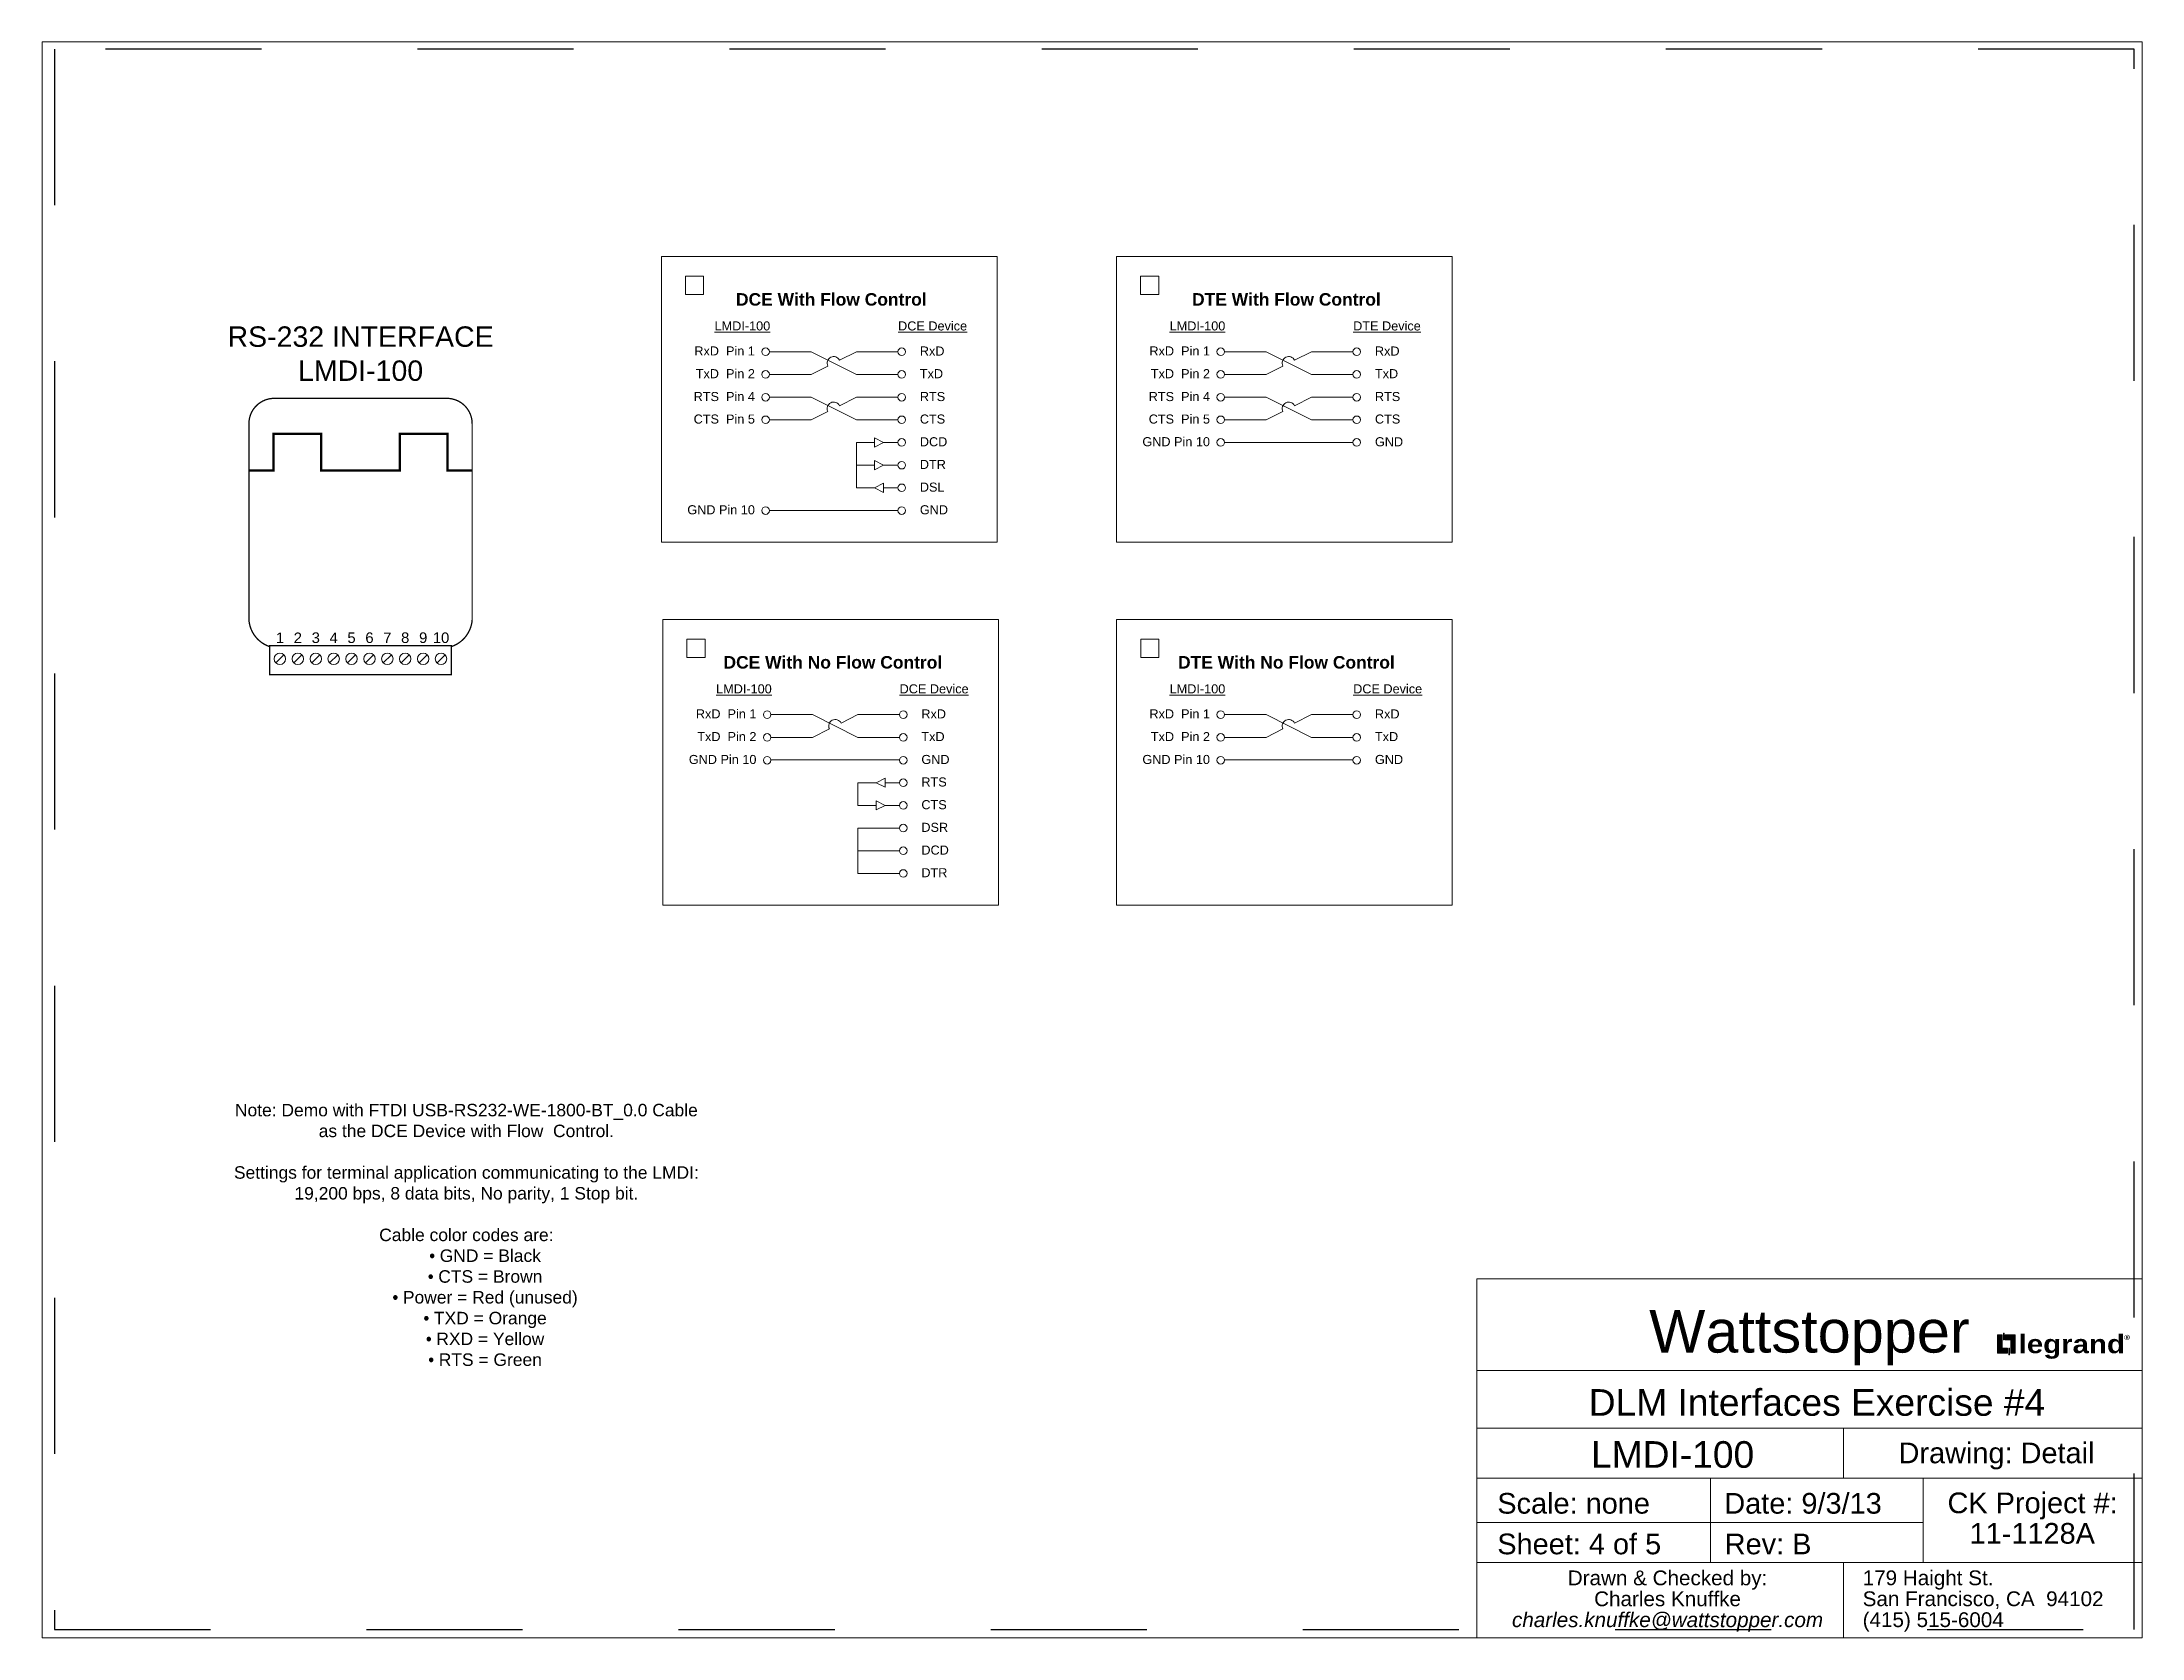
# Paper-space layout 'Interface E4' of a CAD drawing. Header units: inches. Extents: x 6.51 to 16.38, y 0.58 to 8.08.
# The model-space entities are those that its viewports show. They can reach past a viewport. Long polylines and large blocks are cut down to what shows.
import ezdxf
from ezdxf.enums import TextEntityAlignment as Align

# ---------------------------------------------------------------- set-up
doc = ezdxf.new("R2010")
doc.units = ezdxf.units.IN
doc.header["$MEASUREMENT"] = 0
doc.linetypes.add('Demo', pattern=[0.5, 0.25, -0.25])
doc.layers.get('0').update_dxf_attribs({"lineweight": 5})
doc.layers.add('PS Borders', color=40, linetype='Demo', lineweight=5, plot=False)
doc.layers.add('Title Block', color=7, linetype='Continuous', lineweight=5)
doc.layers.add('Viewport', color=7, linetype='Continuous', lineweight=5)
doc.styles.add('ARIAL', font='arial.ttf')
doc.styles.add('Legrand', font='ariblk.ttf', dxfattribs={"height": 0.1875})

# ---------------------------------------------------------------- blocks, each defined once
blk = doc.blocks.new('Title_Knuffke')
h = blk.add_hatch(color=256)
h.dxf.hatch_style = 1
h.paths.add_polyline_path([(-0.6787, 1.3372), (-0.6317, 1.3372), (-0.6317, 1.3606), (-0.657, 1.3606), (-0.657, 1.4242), (-0.6787, 1.4242)])
h.paths.add_polyline_path([(-0.6228, 1.361), (-0.6259, 1.361), (-0.6259, 1.3301), (-0.6228, 1.3301)])
h.paths.add_polyline_path([(-0.6513, 1.4008), (-0.6481, 1.4008), (-0.6481, 1.4316), (-0.6513, 1.4316)])
h.paths.add_polyline_path([(-0.617, 1.4011), (-0.617, 1.3376), (-0.5953, 1.3376), (-0.5953, 1.4245), (-0.6424, 1.4245), (-0.6424, 1.4011)])
for points in [[(-0.657, 1.3606), (-0.6317, 1.3606), (-0.6317, 1.3372), (-0.6787, 1.3372), (-0.6787, 1.4242), (-0.657, 1.4242)], [(-0.6481, 1.4008), (-0.6513, 1.4008), (-0.6513, 1.4316), (-0.6481, 1.4316)], [(-0.617, 1.4011), (-0.6424, 1.4011), (-0.6424, 1.4245), (-0.5953, 1.4245), (-0.5953, 1.3376), (-0.617, 1.3376)], [(-0.6259, 1.361), (-0.6228, 1.361), (-0.6228, 1.3301), (-0.6259, 1.3301)]]:
    blk.add_lwpolyline(points, close=True)
at = {"layer": 'Title Block', "color": 7, "linetype": 'Continuous'}
for p, q in [((-3.125, 0), (-3.125, 1.6875)), ((-3.125, 1.6875), (0, 1.6875)), ((0, 1.6875), (0, 0)), ((-3.125, 1.257), (0, 1.257)), ((-3.125, 0.9861), (0, 0.9861)), ((-1.4028, 0.75), (-1.4028, 0.9861)), ((-3.125, 0.75), (0, 0.75)), ((-2.0278, 0.3542), (-2.0278, 0.75)), ((-1.0278, 0.3542), (-1.0278, 0.75)), ((-1.0278, 0.5417), (-3.125, 0.5417)), ((0, 0.3542), (-3.125, 0.3542)), ((-1.4028, 0), (-1.4028, 0.3542)), ((0, 0), (-3.125, 0))]:
    blk.add_line(p, q, dxfattribs=at)
at = {"style": 'Legrand'}
blk.add_text('legrand', height=0.08643, dxfattribs=at).set_placement((-0.5795, 1.381), align=Align.MIDDLE_LEFT)
blk.add_text('®', height=0.0235, dxfattribs=at).set_placement((-0.0839, 1.4002))
at = {"insert": (-1.5625, 1.4104), "char_height": 0.0375, "attachment_point": 5, "style": 'ARIAL'}
blk.add_mtext_dynamic_manual_height_columns('\\A2;{\\fArial|b0|i0|c0|p34;\\H5.3333x;Wattstopper}', width=0.688877, gutter_width=0.9375, heights=[0], dxfattribs=at)
at = {"layer": 'Title Block', "color": 7, "style": 'ARIAL'}
blk.add_text('CK Project #:', height=0.0972, dxfattribs=at).set_placement((-0.5139, 0.5861), align=Align.CENTER)
at = {"layer": 'Title Block', "color": 7, "char_height": 0.0694, "line_spacing_factor": 0.85, "style": 'ARIAL'}
for s, insert, width, attachment_point in [('Drawn & Checked by:\\PCharles Knuffke\\P{\\fArial|b0|i1|c0|p34;charles.knuffke@wattstopper.com}', (-2.2292, 0.317), 1.258431, 2), ('179 Haight St.\\PSan Francisco, CA  94102\\P(415) 515-6004', (-1.3124, 0.3173), 1.312364, 1)]:
    blk.add_mtext(s, dxfattribs=dict(at, insert=insert, width=width, attachment_point=attachment_point))
at = {"layer": 'Viewport', "style": 'ARIAL', "flags": 8}
for tag, height, p in [('SITE_NAME', 0.125, (-1.5271, 1.0438)), ('DRAWING_DEF', 0.125, (-2.2053, 0.7995)), ('DRAWING_TYPE', 0.0972, (-0.6836, 0.8208)), ('JOB#', 0.0972, (-0.5155, 0.443))]:
    blk.add_attdef(tag, text='', height=height, dxfattribs=at).set_placement(p, align=Align.CENTER)
for tag, p in [('SCALE', (-3.0291, 0.584)), ('DATE', (-1.9625, 0.584)), ('SHEET#', (-3.0291, 0.3931)), ('REVISION', (-1.9605, 0.3931))]:
    blk.add_attdef(tag, p, '', height=0.0972, dxfattribs=at)
blk = doc.blocks.new('LMDI-100_TW')
at = {"linetype": 'Continuous'}
for p, q in [((-9.33, -21.22), (-8.44, -20.32)), ((-7.35, -21.22), (-6.46, -20.32)), ((-5.38, -21.22), (-4.49, -20.32)), ((-3.41, -21.22), (-2.51, -20.32)), ((-1.43, -21.22), (-0.54, -20.32)), ((0.54, -21.22), (1.43, -20.32)), ((2.51, -21.22), (3.41, -20.32)), ((4.49, -21.22), (5.38, -20.32)), ((6.46, -21.22), (7.36, -20.32)), ((8.44, -21.22), (9.33, -20.32))]:
    blk.add_line(p, q, dxfattribs=at)
at = {"linetype": 'Continuous', "const_width": 0.144}
for points in [[(0.01, 7.94), (-9.52, 7.94, 0.414214), (-12.3, 5.15), (-12.3, -16.47, 0.302646), (-10.02, -19.42, 0.302646)], [(0.01, 7.94), (9.53, 7.94, -0.414214), (12.31, 5.15), (12.31, -16.47, -0.303521), (10.02, -19.42, -0.303521)]]:
    blk.add_lwpolyline(points, format="xyb", dxfattribs=at)
at = {"const_width": 0.265}
blk.add_lwpolyline([(-12.3, 0), (-9.59, 0), (-9.59, 4.03), (-4.33, 4.03), (-4.33, 0), (4.33, 0), (4.33, 4.03), (9.59, 4.03), (9.59, 0), (12.31, 0)], dxfattribs=at)
at = {"linetype": 'Continuous', "const_width": 0.144}
blk.add_lwpolyline([(-10.02, -19.33), (10.02, -19.33), (10.02, -22.53), (-10.02, -22.53)], close=True, dxfattribs=at)
at = {"linetype": 'Continuous'}
for centre in [(-8.88, -20.77), (-6.91, -20.77), (-4.93, -20.77), (-2.96, -20.77), (-0.99, -20.77), (0.99, -20.77), (2.96, -20.77), (4.93, -20.77), (6.91, -20.77), (8.88, -20.77)]:
    blk.add_circle(centre, 0.631, dxfattribs=at)
at = {"style": 'ARIAL'}
for s, insert, char_height, width, attachment_point in [('RS-232 INTERFACE \\PLMDI-100', (0.01, 15.87), 2.25, 44.6004, 2), ('2', (-6.91, -19.04), 1.17, 38.6074, 8), ('3', (-4.93, -19.04), 1.17, 38.6074, 8), ('4', (-2.96, -19.04), 1.17, 38.6074, 8), ('5', (-0.99, -19.04), 1.17, 38.6074, 8), ('6', (0.99, -19.04), 1.17, 38.6074, 8), ('7', (2.96, -19.04), 1.17, 38.6074, 8), ('8', (4.93, -19.04), 1.17, 38.6074, 8), ('9', (6.91, -19.04), 1.17, 38.6074, 8), ('10', (8.88, -19.04), 1.168, 38.6074, 8)]:
    blk.add_mtext(s, dxfattribs=dict(at, insert=insert, char_height=char_height, width=width, attachment_point=attachment_point))
at = {"linetype": 'Continuous', "insert": (-8.88, -19.04), "char_height": 1.17, "width": 38.6074, "attachment_point": 8, "style": 'ARIAL'}
blk.add_mtext('1', dxfattribs=at)
blk = doc.blocks.new('*U276')
blk.add_blockref('LMDI-100_TW', (0, 0))

msp = doc.modelspace()

# ---------------------------------------------------------------- linework, layer by layer
for p, q in [((877.915, -122.298), (877.342, -122.298)), ((878.54, -122.611), (877.915, -122.298)), ((878.308, -122.414), (878.54, -122.298)), ((878.54, -122.298), (879.113, -122.298)), ((884.186, -122.298), (883.613, -122.298)), ((884.811, -122.611), (884.186, -122.298)), ((884.579, -122.414), (884.811, -122.298)), ((884.811, -122.298), (885.384, -122.298)), ((877.342, -122.611), (877.915, -122.611)), ((877.915, -122.611), (878.147, -122.495)), ((879.112, -122.611), (878.54, -122.611)), ((883.613, -122.611), (884.186, -122.611)), ((884.186, -122.611), (884.418, -122.495)), ((885.383, -122.611), (884.811, -122.611)), ((877.915, -122.926), (877.342, -122.926)), ((878.54, -123.238), (877.915, -122.926)), ((878.308, -123.042), (878.54, -122.926)), ((878.54, -122.926), (879.112, -122.926)), ((884.186, -122.926), (883.613, -122.926)), ((884.811, -123.238), (884.186, -122.926)), ((884.579, -123.042), (884.811, -122.926)), ((884.811, -122.926), (885.383, -122.926)), ((877.341, -123.238), (877.915, -123.238)), ((877.915, -123.238), (878.147, -123.122)), ((879.112, -123.238), (878.54, -123.238)), ((883.612, -123.238), (884.186, -123.238)), ((884.186, -123.238), (884.418, -123.122)), ((885.383, -123.238), (884.811, -123.238)), ((878.54, -124.173), (878.54, -123.548)), ((878.54, -123.548), (878.79, -123.548)), ((878.79, -123.611), (878.79, -123.486)), ((878.79, -123.486), (878.915, -123.548)), ((878.915, -123.548), (878.79, -123.611)), ((878.915, -123.548), (879.113, -123.548)), ((883.613, -123.548), (885.384, -123.548)), ((878.79, -123.923), (878.79, -123.798)), ((878.79, -123.798), (878.915, -123.861)), ((878.54, -123.861), (878.79, -123.861)), ((878.915, -123.861), (878.79, -123.923)), ((878.915, -124.111), (878.79, -124.173)), ((878.915, -123.861), (879.113, -123.861)), ((878.915, -124.236), (878.915, -124.111)), ((878.79, -124.173), (878.54, -124.173)), ((878.79, -124.173), (878.915, -124.236)), ((879.113, -124.173), (878.915, -124.173)), ((879.113, -124.486), (877.342, -124.486)), ((877.936, -127.298), (877.363, -127.298)), ((878.561, -127.611), (877.936, -127.298)), ((878.329, -127.414), (878.561, -127.298)), ((878.561, -127.298), (879.134, -127.298)), ((884.186, -127.298), (883.613, -127.298)), ((884.811, -127.611), (884.186, -127.298)), ((884.579, -127.414), (884.811, -127.298)), ((884.811, -127.298), (885.384, -127.298)), ((877.363, -127.611), (877.936, -127.611)), ((877.936, -127.611), (878.168, -127.495)), ((879.133, -127.611), (878.561, -127.611)), ((883.613, -127.611), (884.186, -127.611)), ((884.186, -127.611), (884.418, -127.495)), ((885.383, -127.611), (884.811, -127.611)), ((877.364, -127.921), (879.134, -127.921)), ((878.936, -128.173), (878.811, -128.236)), ((878.936, -128.298), (878.936, -128.173)), ((883.614, -127.921), (885.384, -127.921)), ((878.561, -128.548), (878.561, -128.236)), ((878.561, -128.236), (878.811, -128.236)), ((878.811, -128.236), (878.936, -128.298)), ((878.936, -128.236), (879.134, -128.236)), ((878.561, -128.548), (878.811, -128.548)), ((878.811, -128.611), (878.811, -128.486)), ((878.811, -128.486), (878.936, -128.548)), ((878.936, -128.548), (878.811, -128.611)), ((878.936, -128.548), (879.134, -128.548)), ((879.134, -128.861), (878.561, -128.861)), ((878.561, -129.486), (878.561, -128.861)), ((878.561, -129.173), (879.134, -129.173)), ((879.134, -129.486), (878.561, -129.486))]:
    msp.add_line(p, q)
for points in [[(875.853, -120.986), (880.479, -120.986), (880.479, -124.923), (875.853, -124.923)], [(882.124, -120.986), (886.75, -120.986), (886.75, -124.923), (882.124, -124.923)], [(876.185, -121.259), (876.435, -121.259), (876.435, -121.509), (876.185, -121.509)], [(882.456, -121.259), (882.706, -121.259), (882.706, -121.509), (882.456, -121.509)], [(875.874, -125.986), (880.5, -125.986), (880.5, -129.923), (875.874, -129.923)], [(882.126, -125.986), (886.752, -125.986), (886.752, -129.923), (882.126, -129.923)], [(876.206, -126.259), (876.456, -126.259), (876.456, -126.509), (876.206, -126.509)], [(882.458, -126.259), (882.708, -126.259), (882.708, -126.509), (882.458, -126.509)]]:
    msp.add_lwpolyline(points, close=True)
for centre in [(877.29, -122.298), (879.165, -122.298), (883.561, -122.298), (885.436, -122.298), (877.29, -122.611), (879.165, -122.611), (883.561, -122.611), (885.436, -122.611), (877.29, -122.926), (879.165, -122.926), (883.561, -122.926), (885.436, -122.926), (877.29, -123.236), (879.165, -123.236), (883.561, -123.236), (885.436, -123.236), (879.165, -123.548), (883.561, -123.548), (885.436, -123.548), (879.165, -123.861), (879.165, -124.173), (877.29, -124.486), (879.165, -124.486), (877.311, -127.298), (879.186, -127.298), (883.561, -127.298), (885.436, -127.298), (877.311, -127.611), (879.186, -127.611), (883.561, -127.611), (885.436, -127.611), (877.311, -127.926), (879.186, -127.926), (883.561, -127.926), (885.436, -127.926), (879.186, -128.236), (879.186, -128.548), (879.186, -128.861), (879.186, -129.173), (879.186, -129.486)]:
    msp.add_circle(centre, 0.0523)
for centre in [(878.228, -122.455), (884.499, -122.455), (878.227, -123.082), (884.498, -123.082), (878.249, -127.455), (884.499, -127.455)]:
    msp.add_arc(centre, 0.0901, 26.8169, 206.3132)
at = {"layer": 'PS Borders', "lineweight": -3}
msp.add_lwpolyline([(867.489, -139.904), (896.148, -139.904), (896.148, -118.129), (867.489, -118.129)], close=True, dxfattribs=at)

# ---------------------------------------------------------------- block references
at = {"lineweight": -3, "xscale": 0.125, "yscale": 0.125, "zscale": 0.125}
msp.add_blockref('*U276', (871.707, -123.933), dxfattribs=at)

# ---------------------------------------------------------------- texts
at = {"style": 'ARIAL'}
for s, p in [('%%ULMDI-100', (877.353, -122.005)), ('%%ULMDI-100', (883.624, -122.005)), ('RxD  Pin 1', (877.142, -122.35)), ('RxD  Pin 1', (883.413, -122.35)), ('TxD  Pin 2', (877.142, -122.663)), ('TxD  Pin 2', (883.413, -122.663)), ('RTS  Pin 4', (877.142, -122.978)), ('RTS  Pin 4', (883.413, -122.978)), ('CTS  Pin 5', (877.142, -123.288)), ('CTS  Pin 5', (883.413, -123.288)), ('GND Pin 10', (883.413, -123.6)), ('GND Pin 10', (877.142, -124.538)), ('%%ULMDI-100', (877.374, -127.005)), ('%%ULMDI-100', (883.624, -127.005)), ('RxD  Pin 1', (877.163, -127.35)), ('RxD  Pin 1', (883.413, -127.35)), ('TxD  Pin 2', (877.163, -127.663)), ('TxD  Pin 2', (883.413, -127.663)), ('GND Pin 10', (877.163, -127.978)), ('GND Pin 10', (883.413, -127.978))]:
    msp.add_text(s, height=0.125, dxfattribs=at).set_placement(p, align=Align.RIGHT)
for s, p in [('%%UDCE Device', (879.115, -122.005)), ('%%UDTE Device', (885.386, -122.005)), ('RxD', (879.415, -122.351)), ('RxD', (885.686, -122.351)), ('TxD', (879.415, -122.663)), ('TxD', (885.686, -122.663)), ('RTS', (879.415, -122.978)), ('RTS', (885.686, -122.978)), ('CTS', (879.415, -123.288)), ('CTS', (885.686, -123.288)), ('DCD', (879.415, -123.601)), ('GND', (885.686, -123.601)), ('DTR', (879.415, -123.913)), ('DSL', (879.415, -124.226)), ('GND', (879.415, -124.538)), ('%%UDCE Device', (879.136, -127.005)), ('%%UDCE Device', (885.386, -127.005)), ('RxD', (879.436, -127.351)), ('RxD', (885.686, -127.351)), ('TxD', (879.436, -127.663)), ('TxD', (885.686, -127.663)), ('GND', (879.436, -127.978)), ('GND', (885.686, -127.978)), ('RTS', (879.436, -128.288)), ('CTS', (879.436, -128.601)), ('DSR', (879.436, -128.913)), ('DCD', (879.436, -129.226)), ('DTR', (879.436, -129.538))]:
    msp.add_text(s, height=0.125, dxfattribs=at).set_placement(p)
at = {"char_height": 0.17188, "attachment_point": 2, "style": 'ARIAL'}
for s, width, heights, insert in [('{\\fArial|b1|i0|c0|p34;DCE With Flow Control}', 21.25968, [0], (878.195, -121.491)), ('{\\fArial|b1|i0|c0|p34;DTE With Flow Control}', 21.25968, [0], (884.466, -121.491)), ('{\\fArial|b1|i0|c0|p34;DCE With No Flow Control}', 25.62222, [0], (878.216, -126.491)), ('{\\fArial|b1|i0|c0|p34;DTE With No Flow Control}', 32.67244, [0], (884.466, -126.491)), ('Note: Demo with FTDI USB-RS232-WE-1800-BT_0.0 Cable as the DCE Device with Flow  Control.\\P\\PSettings for terminal application communicating to the LMDI:\\P19,200 bps, 8 data bits, No parity, 1 Stop bit.\\P\\PCable color codes are:\\P\\pl0.51563,t0.85938;{\\fSymbol|b0|i0|c2|p18;·^I}GND = Black\\P{\\fSymbol|b0|i0|c2|p18;·^I}CTS = Brown\\P{\\fSymbol|b0|i0|c2|p18;·^I}Power = Red (unused)\\P{\\fSymbol|b0|i0|c2|p18;·^I}TXD = Orange\\P{\\fSymbol|b0|i0|c2|p18;·^I}RXD = Yellow\\P{\\fSymbol|b0|i0|c2|p18;·^I}RTS = Green', 6.56413, [4.084], (873.166, -132.66))]:
    msp.add_mtext_dynamic_manual_height_columns(s, width=width, gutter_width=1, heights=heights, dxfattribs=dict(at, insert=insert))

psp = doc.layouts.new('Interface E4')

# ---------------------------------------------------------------- block references
at = {"layer": 'Viewport'}
psp.add_blockref('Title_Knuffke', (16.3771, 0.583), dxfattribs=at).add_auto_attribs({'SITE_NAME': 'DLM Interfaces Exercise #4', 'DRAWING_DEF': 'LMDI-100', 'DRAWING_TYPE': 'Drawing: Detail', 'SCALE': 'Scale: none', 'DATE': 'Date: 9/3/13', 'SHEET#': 'Sheet: 4 of 5', 'REVISION': 'Rev: B', 'JOB#': '11-1128A'})

# ---------------------------------------------------------------- viewports
at = {"layer": '0', "view_target_point": (993.1649, -68.0713)}
psp.add_viewport(center=(11.4438, 4.3314), size=(9.8666, 7.496784), view_center_point=(-111.3776, -60.9535), view_height=21.987529, dxfattribs=at)

doc.saveas('drawing.dxf')
